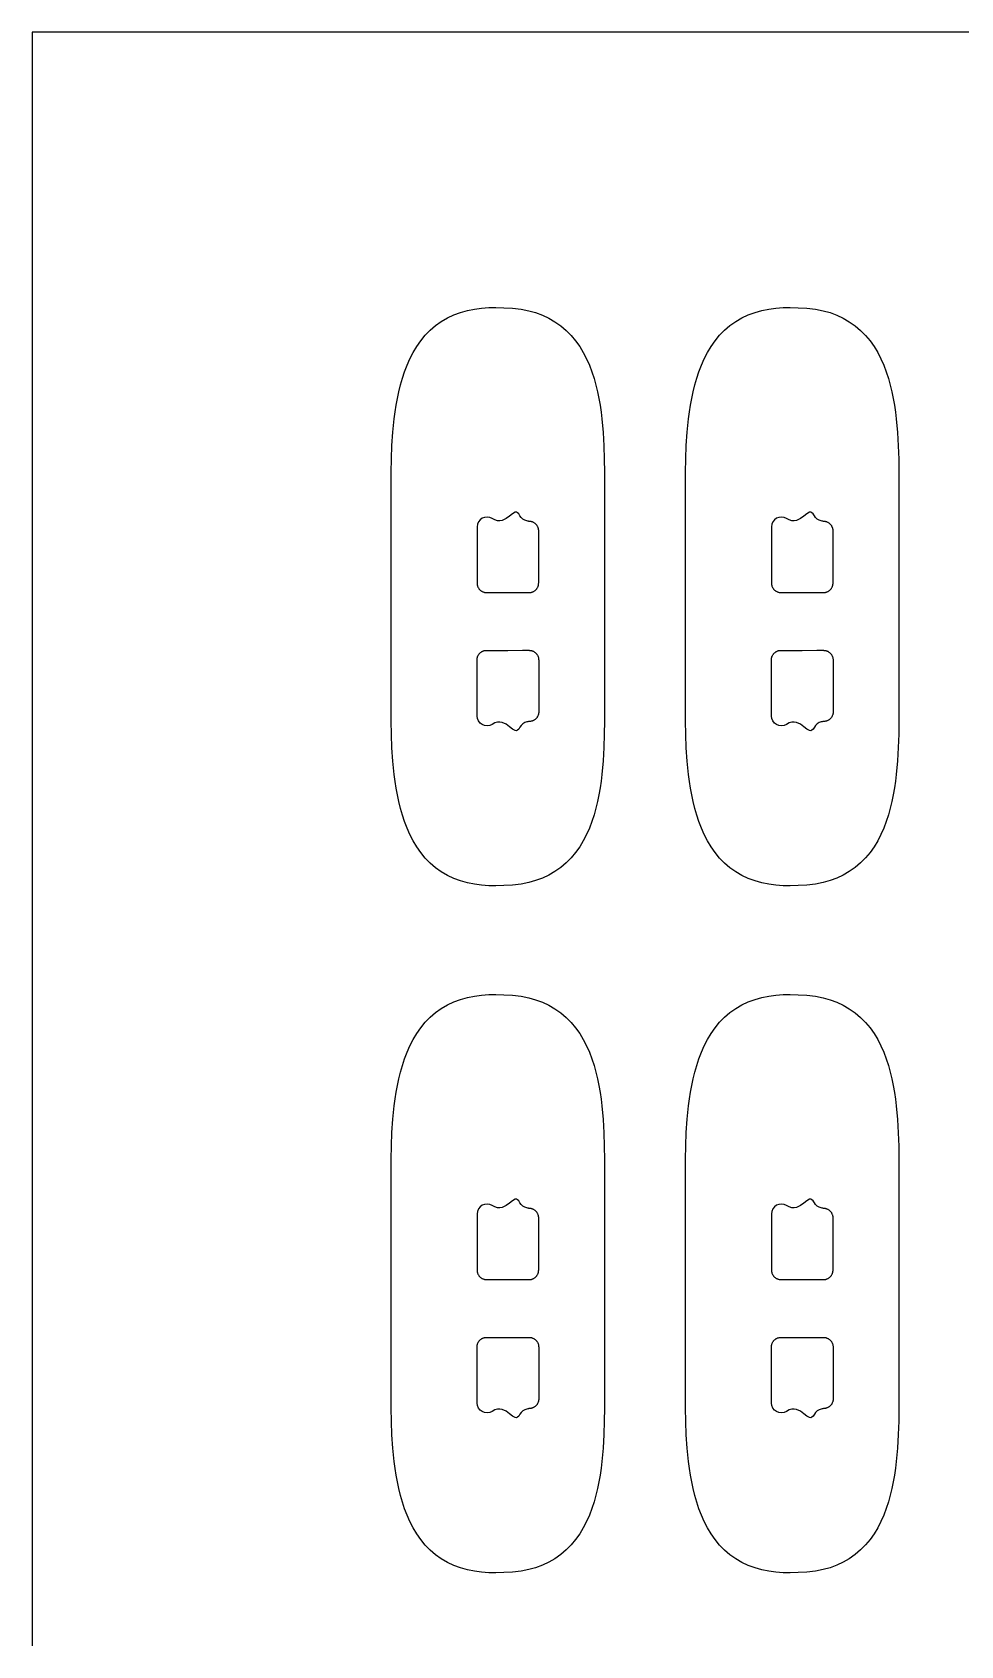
# Model space of a CAD drawing. Header units: millimetres. Extents: x -106 to 105, y 0 to 164.
# Drawn here: x 7.9 to 55.2, y 82.2 to 164.4 of the extents above; entities that cross this region are included whole.
import ezdxf

# ---------------------------------------------------------------- set-up
doc = ezdxf.new("R2010")
doc.units = ezdxf.units.MM
doc.header["$MEASUREMENT"] = 0
for name, color, linetype in [('Product Cutter 1', 2, 'Continuous'), ('Product Cutter 3', 4, 'Continuous'), ('Trim Cutting 1', 3, 'Continuous')]:
    doc.layers.add(name, color=color, linetype=linetype)

msp = doc.modelspace()

# ---------------------------------------------------------------- linework, layer by layer
at = {"layer": 'Product Cutter 1'}
for points in [[(26.223, 137.795), (26.224, 139.845), (26.225, 141.378), (26.226, 141.98), (26.234, 142.653), (26.259, 143.332), (26.305, 144.015), (26.376, 144.702), (26.422, 145.047), (26.477, 145.391), (26.541, 145.736), (26.614, 146.079), (26.699, 146.421), (26.797, 146.761), (26.908, 147.098), (27.035, 147.43), (27.18, 147.757), (27.343, 148.075), (27.526, 148.383), (27.731, 148.677), (27.96, 148.956), (28.211, 149.215), (28.485, 149.451), (28.78, 149.661), (29.093, 149.842), (29.422, 149.995), (29.764, 150.119), (30.115, 150.217), (30.471, 150.288), (30.832, 150.335), (31.196, 150.362), (31.56, 150.369), (31.961, 150.358), (32.404, 150.329), (32.844, 150.278), (33.236, 150.204), (33.586, 150.105), (33.928, 149.98), (34.257, 149.827), (34.57, 149.646), (34.865, 149.437), (35.14, 149.203), (35.394, 148.946), (35.624, 148.67), (35.831, 148.377), (36.016, 148.07), (36.179, 147.752), (36.324, 147.425), (36.45, 147.093), (36.56, 146.756), (36.656, 146.416), (36.738, 146.074), (36.809, 145.73), (36.87, 145.385), (36.92, 145.04), (36.963, 144.695), (37.026, 144.008), (37.066, 143.325), (37.086, 142.646), (37.091, 141.973), (37.091, 141.373), (37.09, 139.844), (37.088, 137.796), (37.087, 135.638), (37.088, 133.479), (37.09, 131.431), (37.091, 129.902), (37.091, 129.302), (37.086, 128.629), (37.066, 127.95), (37.026, 127.267), (36.963, 126.58), (36.92, 126.235), (36.87, 125.89), (36.809, 125.545), (36.738, 125.201), (36.656, 124.859), (36.56, 124.519), (36.45, 124.182), (36.324, 123.85), (36.179, 123.523), (36.016, 123.205), (35.831, 122.898), (35.624, 122.606), (35.394, 122.329), (35.14, 122.072), (34.865, 121.838), (34.57, 121.629), (34.257, 121.448), (33.928, 121.296), (33.586, 121.17), (33.236, 121.071), (32.844, 120.997), (32.404, 120.947), (31.961, 120.917), (31.56, 120.906), (31.196, 120.914), (30.832, 120.94), (30.471, 120.987), (30.115, 121.059), (29.764, 121.156), (29.422, 121.281), (29.093, 121.433), (28.78, 121.615), (28.485, 121.825), (28.211, 122.061), (27.96, 122.319), (27.731, 122.598), (27.526, 122.892), (27.343, 123.2), (27.18, 123.519), (27.035, 123.845), (26.908, 124.177), (26.797, 124.514), (26.699, 124.854), (26.614, 125.196), (26.541, 125.54), (26.477, 125.884), (26.422, 126.228), (26.376, 126.573), (26.305, 127.26), (26.259, 127.943), (26.234, 128.622), (26.226, 129.295), (26.225, 129.898), (26.224, 131.43), (26.223, 133.481), (26.222, 135.638)], [(41.223, 137.795), (41.224, 139.845), (41.225, 141.378), (41.226, 141.98), (41.234, 142.653), (41.259, 143.332), (41.305, 144.015), (41.376, 144.702), (41.422, 145.047), (41.477, 145.391), (41.541, 145.736), (41.614, 146.079), (41.699, 146.421), (41.797, 146.761), (41.908, 147.098), (42.035, 147.43), (42.18, 147.757), (42.343, 148.075), (42.526, 148.383), (42.731, 148.677), (42.96, 148.956), (43.211, 149.215), (43.485, 149.451), (43.78, 149.661), (44.093, 149.842), (44.422, 149.995), (44.764, 150.119), (45.115, 150.217), (45.471, 150.288), (45.832, 150.335), (46.196, 150.362), (46.56, 150.369), (46.961, 150.358), (47.404, 150.329), (47.844, 150.278), (48.236, 150.204), (48.586, 150.105), (48.928, 149.98), (49.257, 149.827), (49.57, 149.646), (49.865, 149.437), (50.14, 149.203), (50.394, 148.946), (50.624, 148.67), (50.831, 148.377), (51.016, 148.07), (51.179, 147.752), (51.324, 147.425), (51.45, 147.093), (51.56, 146.756), (51.656, 146.416), (51.738, 146.074), (51.809, 145.73), (51.87, 145.385), (51.92, 145.04), (51.963, 144.695), (52.026, 144.008), (52.066, 143.325), (52.086, 142.646), (52.091, 141.973), (52.091, 141.373), (52.09, 139.844), (52.088, 137.796), (52.087, 135.638), (52.088, 133.479), (52.09, 131.431), (52.091, 129.902), (52.091, 129.302), (52.086, 128.629), (52.066, 127.95), (52.026, 127.267), (51.963, 126.58), (51.92, 126.235), (51.87, 125.89), (51.809, 125.545), (51.738, 125.201), (51.656, 124.859), (51.56, 124.519), (51.45, 124.182), (51.324, 123.85), (51.179, 123.523), (51.016, 123.205), (50.831, 122.898), (50.624, 122.606), (50.394, 122.329), (50.14, 122.072), (49.865, 121.838), (49.57, 121.629), (49.257, 121.448), (48.928, 121.296), (48.586, 121.17), (48.236, 121.071), (47.844, 120.997), (47.404, 120.947), (46.961, 120.917), (46.56, 120.906), (46.196, 120.914), (45.832, 120.94), (45.471, 120.987), (45.115, 121.059), (44.764, 121.156), (44.422, 121.281), (44.093, 121.433), (43.78, 121.615), (43.485, 121.825), (43.211, 122.061), (42.96, 122.319), (42.731, 122.598), (42.526, 122.892), (42.343, 123.2), (42.18, 123.519), (42.035, 123.845), (41.908, 124.177), (41.797, 124.514), (41.699, 124.854), (41.614, 125.196), (41.541, 125.54), (41.477, 125.884), (41.422, 126.228), (41.376, 126.573), (41.305, 127.26), (41.259, 127.943), (41.234, 128.622), (41.226, 129.295), (41.225, 129.898), (41.224, 131.43), (41.223, 133.481), (41.222, 135.638)], [(26.223, 102.795), (26.224, 104.845), (26.225, 106.378), (26.226, 106.98), (26.234, 107.653), (26.259, 108.332), (26.305, 109.015), (26.376, 109.702), (26.422, 110.047), (26.477, 110.391), (26.541, 110.736), (26.614, 111.079), (26.699, 111.421), (26.797, 111.761), (26.908, 112.098), (27.035, 112.43), (27.18, 112.757), (27.343, 113.075), (27.526, 113.383), (27.731, 113.677), (27.96, 113.956), (28.211, 114.215), (28.485, 114.451), (28.78, 114.661), (29.093, 114.842), (29.422, 114.995), (29.764, 115.119), (30.115, 115.217), (30.471, 115.288), (30.832, 115.335), (31.196, 115.362), (31.56, 115.369), (31.961, 115.358), (32.404, 115.329), (32.844, 115.278), (33.236, 115.204), (33.586, 115.105), (33.928, 114.98), (34.257, 114.827), (34.57, 114.646), (34.865, 114.437), (35.14, 114.203), (35.394, 113.946), (35.624, 113.67), (35.831, 113.377), (36.016, 113.07), (36.179, 112.752), (36.324, 112.425), (36.45, 112.093), (36.56, 111.756), (36.656, 111.416), (36.738, 111.074), (36.809, 110.73), (36.87, 110.385), (36.92, 110.04), (36.963, 109.695), (37.026, 109.008), (37.066, 108.325), (37.086, 107.646), (37.091, 106.973), (37.091, 106.373), (37.09, 104.844), (37.088, 102.796), (37.087, 100.638), (37.088, 98.479), (37.09, 96.431), (37.091, 94.902), (37.091, 94.302), (37.086, 93.629), (37.066, 92.95), (37.026, 92.267), (36.963, 91.58), (36.92, 91.235), (36.87, 90.89), (36.809, 90.545), (36.738, 90.201), (36.656, 89.859), (36.56, 89.519), (36.45, 89.182), (36.324, 88.85), (36.179, 88.523), (36.016, 88.205), (35.831, 87.898), (35.624, 87.606), (35.394, 87.329), (35.14, 87.072), (34.865, 86.838), (34.57, 86.629), (34.257, 86.448), (33.928, 86.296), (33.586, 86.17), (33.236, 86.071), (32.844, 85.997), (32.404, 85.947), (31.961, 85.917), (31.56, 85.906), (31.196, 85.914), (30.832, 85.94), (30.471, 85.987), (30.115, 86.059), (29.764, 86.156), (29.422, 86.281), (29.093, 86.433), (28.78, 86.615), (28.485, 86.825), (28.211, 87.061), (27.96, 87.319), (27.731, 87.598), (27.526, 87.892), (27.343, 88.2), (27.18, 88.519), (27.035, 88.845), (26.908, 89.177), (26.797, 89.514), (26.699, 89.854), (26.614, 90.196), (26.541, 90.54), (26.477, 90.884), (26.422, 91.228), (26.376, 91.573), (26.305, 92.26), (26.259, 92.943), (26.234, 93.622), (26.226, 94.295), (26.225, 94.898), (26.224, 96.43), (26.223, 98.481), (26.222, 100.638)], [(41.223, 102.795), (41.224, 104.845), (41.225, 106.378), (41.226, 106.98), (41.234, 107.653), (41.259, 108.332), (41.305, 109.015), (41.376, 109.702), (41.422, 110.047), (41.477, 110.391), (41.541, 110.736), (41.614, 111.079), (41.699, 111.421), (41.797, 111.761), (41.908, 112.098), (42.035, 112.43), (42.18, 112.757), (42.343, 113.075), (42.526, 113.383), (42.731, 113.677), (42.96, 113.956), (43.211, 114.215), (43.485, 114.451), (43.78, 114.661), (44.093, 114.842), (44.422, 114.995), (44.764, 115.119), (45.115, 115.217), (45.471, 115.288), (45.832, 115.335), (46.196, 115.362), (46.56, 115.369), (46.961, 115.358), (47.404, 115.329), (47.844, 115.278), (48.236, 115.204), (48.586, 115.105), (48.928, 114.98), (49.257, 114.827), (49.57, 114.646), (49.865, 114.437), (50.14, 114.203), (50.394, 113.946), (50.624, 113.67), (50.831, 113.377), (51.016, 113.07), (51.179, 112.752), (51.324, 112.425), (51.45, 112.093), (51.56, 111.756), (51.656, 111.416), (51.738, 111.074), (51.809, 110.73), (51.87, 110.385), (51.92, 110.04), (51.963, 109.695), (52.026, 109.008), (52.066, 108.325), (52.086, 107.646), (52.091, 106.973), (52.091, 106.373), (52.09, 104.844), (52.088, 102.796), (52.087, 100.638), (52.088, 98.479), (52.09, 96.431), (52.091, 94.902), (52.091, 94.302), (52.086, 93.629), (52.066, 92.95), (52.026, 92.267), (51.963, 91.58), (51.92, 91.235), (51.87, 90.89), (51.809, 90.545), (51.738, 90.201), (51.656, 89.859), (51.56, 89.519), (51.45, 89.182), (51.324, 88.85), (51.179, 88.523), (51.016, 88.205), (50.831, 87.898), (50.624, 87.606), (50.394, 87.329), (50.14, 87.072), (49.865, 86.838), (49.57, 86.629), (49.257, 86.448), (48.928, 86.296), (48.586, 86.17), (48.236, 86.071), (47.844, 85.997), (47.404, 85.947), (46.961, 85.917), (46.56, 85.906), (46.196, 85.914), (45.832, 85.94), (45.471, 85.987), (45.115, 86.059), (44.764, 86.156), (44.422, 86.281), (44.093, 86.433), (43.78, 86.615), (43.485, 86.825), (43.211, 87.061), (42.96, 87.319), (42.731, 87.598), (42.526, 87.892), (42.343, 88.2), (42.18, 88.519), (42.035, 88.845), (41.908, 89.177), (41.797, 89.514), (41.699, 89.854), (41.614, 90.196), (41.541, 90.54), (41.477, 90.884), (41.422, 91.228), (41.376, 91.573), (41.305, 92.26), (41.259, 92.943), (41.234, 93.622), (41.226, 94.295), (41.225, 94.898), (41.224, 96.43), (41.223, 98.481), (41.222, 100.638)]]:
    msp.add_lwpolyline(points, close=True, dxfattribs=at)
at = {"layer": 'Product Cutter 3'}
for points in [[(30.6, 136.321), (30.601, 136.307), (30.602, 136.293), (30.603, 136.278), (30.605, 136.264), (30.607, 136.25), (30.61, 136.236), (30.613, 136.222), (30.616, 136.208), (30.62, 136.195), (30.624, 136.181), (30.629, 136.168), (30.638, 136.145), (30.648, 136.123), (30.659, 136.102), (30.671, 136.081), (30.684, 136.061), (30.698, 136.042), (30.713, 136.023), (30.729, 136.005), (30.747, 135.987), (30.765, 135.969), (30.785, 135.953), (30.805, 135.937), (30.826, 135.923), (30.848, 135.91), (30.87, 135.898), (30.893, 135.888), (30.916, 135.878), (30.94, 135.87), (30.964, 135.863), (30.988, 135.857), (31.012, 135.854), (31.037, 135.851), (31.062, 135.849), (31.087, 135.847), (31.425, 135.847), (32.17, 135.846), (32.915, 135.846), (33.253, 135.846), (33.27, 135.847), (33.286, 135.848), (33.303, 135.849), (33.319, 135.851), (33.336, 135.853), (33.352, 135.856), (33.368, 135.859), (33.384, 135.864), (33.399, 135.868), (33.415, 135.873), (33.431, 135.879), (33.446, 135.886), (33.469, 135.896), (33.491, 135.908), (33.513, 135.921), (33.534, 135.935), (33.554, 135.95), (33.573, 135.966), (33.592, 135.983), (33.61, 136.001), (33.626, 136.019), (33.641, 136.038), (33.655, 136.057), (33.668, 136.077), (33.68, 136.098), (33.691, 136.119), (33.701, 136.141), (33.711, 136.163), (33.718, 136.184), (33.724, 136.205), (33.729, 136.226), (33.734, 136.247), (33.737, 136.268), (33.739, 136.29), (33.74, 136.312), (33.741, 136.334), (33.741, 136.748), (33.742, 137.659), (33.743, 138.57), (33.743, 138.984), (33.742, 138.999), (33.742, 139.013), (33.741, 139.028), (33.739, 139.042), (33.738, 139.057), (33.735, 139.071), (33.733, 139.085), (33.729, 139.099), (33.726, 139.113), (33.722, 139.127), (33.717, 139.141), (33.712, 139.154), (33.703, 139.177), (33.693, 139.198), (33.682, 139.22), (33.67, 139.241), (33.657, 139.26), (33.643, 139.28), (33.628, 139.298), (33.612, 139.316), (33.594, 139.335), (33.576, 139.352), (33.556, 139.368), (33.536, 139.383), (33.515, 139.397), (33.493, 139.41), (33.471, 139.422), (33.448, 139.432), (33.425, 139.442), (33.402, 139.45), (33.378, 139.457), (33.354, 139.462), (33.33, 139.466), (33.305, 139.469), (33.281, 139.47), (33.256, 139.472), (33.246, 139.474), (33.22, 139.479), (33.182, 139.487), (33.135, 139.496), (33.029, 139.53), (32.93, 139.588), (32.848, 139.668), (32.787, 139.761), (32.726, 139.858), (32.666, 139.916), (32.605, 139.941), (32.542, 139.936), (32.407, 139.864), (32.256, 139.742), (32.082, 139.613), (31.879, 139.521), (31.765, 139.502), (31.642, 139.508), (31.508, 139.545), (31.363, 139.618), (31.245, 139.672), (31.112, 139.693), (30.978, 139.678), (30.857, 139.63), (30.753, 139.552), (30.67, 139.446), (30.618, 139.322), (30.601, 139.193), (30.6, 138.235), (30.6, 137.309), (30.6, 136.612), (30.6, 136.336)], [(45.6, 136.321), (45.601, 136.307), (45.602, 136.293), (45.603, 136.278), (45.605, 136.264), (45.607, 136.25), (45.61, 136.236), (45.613, 136.222), (45.616, 136.208), (45.62, 136.195), (45.624, 136.181), (45.629, 136.168), (45.638, 136.145), (45.648, 136.123), (45.659, 136.102), (45.671, 136.081), (45.684, 136.061), (45.698, 136.042), (45.713, 136.023), (45.729, 136.005), (45.747, 135.987), (45.765, 135.969), (45.785, 135.953), (45.805, 135.937), (45.826, 135.923), (45.848, 135.91), (45.87, 135.898), (45.893, 135.888), (45.916, 135.878), (45.94, 135.87), (45.964, 135.863), (45.988, 135.857), (46.012, 135.854), (46.037, 135.851), (46.062, 135.849), (46.087, 135.847), (46.425, 135.847), (47.17, 135.846), (47.915, 135.846), (48.253, 135.846), (48.27, 135.847), (48.286, 135.848), (48.303, 135.849), (48.319, 135.851), (48.336, 135.853), (48.352, 135.856), (48.368, 135.859), (48.384, 135.864), (48.399, 135.868), (48.415, 135.873), (48.431, 135.879), (48.446, 135.886), (48.469, 135.896), (48.491, 135.908), (48.513, 135.921), (48.534, 135.935), (48.554, 135.95), (48.573, 135.966), (48.592, 135.983), (48.61, 136.001), (48.626, 136.019), (48.641, 136.038), (48.655, 136.057), (48.668, 136.077), (48.68, 136.098), (48.691, 136.119), (48.701, 136.141), (48.711, 136.163), (48.718, 136.184), (48.724, 136.205), (48.729, 136.226), (48.734, 136.247), (48.737, 136.268), (48.739, 136.29), (48.74, 136.312), (48.741, 136.334), (48.741, 136.748), (48.742, 137.659), (48.743, 138.57), (48.743, 138.984), (48.742, 138.999), (48.742, 139.013), (48.741, 139.028), (48.739, 139.042), (48.738, 139.057), (48.735, 139.071), (48.733, 139.085), (48.729, 139.099), (48.726, 139.113), (48.722, 139.127), (48.717, 139.141), (48.712, 139.154), (48.703, 139.177), (48.693, 139.198), (48.682, 139.22), (48.67, 139.241), (48.657, 139.26), (48.643, 139.28), (48.628, 139.298), (48.612, 139.316), (48.594, 139.335), (48.576, 139.352), (48.556, 139.368), (48.536, 139.383), (48.515, 139.397), (48.493, 139.41), (48.471, 139.422), (48.448, 139.432), (48.425, 139.442), (48.402, 139.45), (48.378, 139.457), (48.354, 139.462), (48.33, 139.466), (48.305, 139.469), (48.281, 139.47), (48.256, 139.472), (48.246, 139.474), (48.22, 139.479), (48.182, 139.487), (48.135, 139.496), (48.029, 139.53), (47.93, 139.588), (47.848, 139.668), (47.787, 139.761), (47.726, 139.858), (47.666, 139.916), (47.605, 139.941), (47.542, 139.936), (47.407, 139.864), (47.256, 139.742), (47.082, 139.613), (46.879, 139.521), (46.765, 139.502), (46.642, 139.508), (46.508, 139.545), (46.363, 139.618), (46.245, 139.672), (46.112, 139.693), (45.978, 139.678), (45.857, 139.63), (45.753, 139.552), (45.67, 139.446), (45.618, 139.322), (45.601, 139.193), (45.6, 138.235), (45.6, 137.309), (45.6, 136.612), (45.6, 136.336)], [(30.6, 132.429), (30.601, 132.443), (30.602, 132.457), (30.603, 132.471), (30.605, 132.486), (30.607, 132.5), (30.61, 132.514), (30.613, 132.528), (30.616, 132.541), (30.62, 132.555), (30.624, 132.569), (30.629, 132.582), (30.638, 132.604), (30.648, 132.626), (30.659, 132.648), (30.671, 132.668), (30.684, 132.689), (30.698, 132.708), (30.713, 132.727), (30.729, 132.745), (30.747, 132.763), (30.765, 132.78), (30.785, 132.797), (30.805, 132.812), (30.826, 132.826), (30.848, 132.839), (30.87, 132.851), (30.893, 132.862), (30.916, 132.872), (30.94, 132.88), (30.964, 132.887), (30.988, 132.892), (31.012, 132.896), (31.037, 132.899), (31.062, 132.901), (31.087, 132.903), (31.425, 132.903), (32.17, 132.903), (32.915, 132.904), (33.253, 132.904), (33.27, 132.903), (33.286, 132.902), (33.303, 132.901), (33.319, 132.899), (33.336, 132.897), (33.352, 132.894), (33.368, 132.89), (33.384, 132.886), (33.399, 132.882), (33.415, 132.876), (33.431, 132.87), (33.446, 132.864), (33.469, 132.854), (33.491, 132.842), (33.513, 132.829), (33.534, 132.815), (33.554, 132.8), (33.573, 132.784), (33.592, 132.767), (33.61, 132.749), (33.626, 132.731), (33.641, 132.712), (33.655, 132.693), (33.668, 132.672), (33.68, 132.652), (33.691, 132.631), (33.701, 132.609), (33.711, 132.586), (33.718, 132.566), (33.724, 132.545), (33.729, 132.524), (33.734, 132.503), (33.737, 132.482), (33.739, 132.46), (33.74, 132.438), (33.741, 132.416), (33.741, 132.002), (33.742, 131.091), (33.743, 130.18), (33.743, 129.766), (33.742, 129.751), (33.742, 129.737), (33.741, 129.722), (33.739, 129.708), (33.738, 129.693), (33.735, 129.679), (33.733, 129.665), (33.729, 129.65), (33.726, 129.637), (33.722, 129.623), (33.717, 129.609), (33.712, 129.595), (33.703, 129.573), (33.693, 129.552), (33.682, 129.53), (33.67, 129.509), (33.657, 129.489), (33.643, 129.47), (33.628, 129.451), (33.612, 129.433), (33.594, 129.415), (33.576, 129.398), (33.556, 129.382), (33.536, 129.367), (33.515, 129.353), (33.493, 129.34), (33.471, 129.328), (33.448, 129.318), (33.425, 129.308), (33.402, 129.3), (33.378, 129.293), (33.354, 129.287), (33.33, 129.284), (33.305, 129.281), (33.281, 129.279), (33.256, 129.278), (33.246, 129.276), (33.22, 129.271), (33.182, 129.263), (33.135, 129.254), (33.029, 129.22), (32.93, 129.161), (32.848, 129.082), (32.787, 128.989), (32.726, 128.892), (32.666, 128.833), (32.605, 128.809), (32.542, 128.813), (32.407, 128.886), (32.256, 129.008), (32.082, 129.137), (31.879, 129.229), (31.765, 129.248), (31.642, 129.242), (31.508, 129.205), (31.363, 129.131), (31.245, 129.078), (31.112, 129.057), (30.978, 129.072), (30.857, 129.12), (30.753, 129.198), (30.67, 129.304), (30.618, 129.428), (30.601, 129.557), (30.6, 130.515), (30.6, 131.44), (30.6, 132.138), (30.6, 132.414)], [(45.6, 132.429), (45.601, 132.443), (45.602, 132.457), (45.603, 132.471), (45.605, 132.486), (45.607, 132.5), (45.61, 132.514), (45.613, 132.528), (45.616, 132.541), (45.62, 132.555), (45.624, 132.569), (45.629, 132.582), (45.638, 132.604), (45.648, 132.626), (45.659, 132.648), (45.671, 132.668), (45.684, 132.689), (45.698, 132.708), (45.713, 132.727), (45.729, 132.745), (45.747, 132.763), (45.765, 132.78), (45.785, 132.797), (45.805, 132.812), (45.826, 132.826), (45.848, 132.839), (45.87, 132.851), (45.893, 132.862), (45.916, 132.872), (45.94, 132.88), (45.964, 132.887), (45.988, 132.892), (46.012, 132.896), (46.037, 132.899), (46.062, 132.901), (46.087, 132.903), (46.425, 132.903), (47.17, 132.903), (47.915, 132.904), (48.253, 132.904), (48.27, 132.903), (48.286, 132.902), (48.303, 132.901), (48.319, 132.899), (48.336, 132.897), (48.352, 132.894), (48.368, 132.89), (48.384, 132.886), (48.399, 132.882), (48.415, 132.876), (48.431, 132.87), (48.446, 132.864), (48.469, 132.854), (48.491, 132.842), (48.513, 132.829), (48.534, 132.815), (48.554, 132.8), (48.573, 132.784), (48.592, 132.767), (48.61, 132.749), (48.626, 132.731), (48.641, 132.712), (48.655, 132.693), (48.668, 132.672), (48.68, 132.652), (48.691, 132.631), (48.701, 132.609), (48.711, 132.586), (48.718, 132.566), (48.724, 132.545), (48.729, 132.524), (48.734, 132.503), (48.737, 132.482), (48.739, 132.46), (48.74, 132.438), (48.741, 132.416), (48.741, 132.002), (48.742, 131.091), (48.743, 130.18), (48.743, 129.766), (48.742, 129.751), (48.742, 129.737), (48.741, 129.722), (48.739, 129.708), (48.738, 129.693), (48.735, 129.679), (48.733, 129.665), (48.729, 129.65), (48.726, 129.637), (48.722, 129.623), (48.717, 129.609), (48.712, 129.595), (48.703, 129.573), (48.693, 129.552), (48.682, 129.53), (48.67, 129.509), (48.657, 129.489), (48.643, 129.47), (48.628, 129.451), (48.612, 129.433), (48.594, 129.415), (48.576, 129.398), (48.556, 129.382), (48.536, 129.367), (48.515, 129.353), (48.493, 129.34), (48.471, 129.328), (48.448, 129.318), (48.425, 129.308), (48.402, 129.3), (48.378, 129.293), (48.354, 129.287), (48.33, 129.284), (48.305, 129.281), (48.281, 129.279), (48.256, 129.278), (48.246, 129.276), (48.22, 129.271), (48.182, 129.263), (48.135, 129.254), (48.029, 129.22), (47.93, 129.161), (47.848, 129.082), (47.787, 128.989), (47.726, 128.892), (47.666, 128.833), (47.605, 128.809), (47.542, 128.813), (47.407, 128.886), (47.256, 129.008), (47.082, 129.137), (46.879, 129.229), (46.765, 129.248), (46.642, 129.242), (46.508, 129.205), (46.363, 129.131), (46.245, 129.078), (46.112, 129.057), (45.978, 129.072), (45.857, 129.12), (45.753, 129.198), (45.67, 129.304), (45.618, 129.428), (45.601, 129.557), (45.6, 130.515), (45.6, 131.44), (45.6, 132.138), (45.6, 132.414)], [(30.6, 101.321), (30.601, 101.307), (30.602, 101.293), (30.603, 101.278), (30.605, 101.264), (30.607, 101.25), (30.61, 101.236), (30.613, 101.222), (30.616, 101.208), (30.62, 101.195), (30.624, 101.181), (30.629, 101.168), (30.638, 101.145), (30.648, 101.123), (30.659, 101.102), (30.671, 101.081), (30.684, 101.061), (30.698, 101.042), (30.713, 101.023), (30.729, 101.005), (30.747, 100.987), (30.765, 100.969), (30.785, 100.953), (30.805, 100.937), (30.826, 100.923), (30.848, 100.91), (30.87, 100.898), (30.893, 100.888), (30.916, 100.878), (30.94, 100.87), (30.964, 100.863), (30.988, 100.857), (31.012, 100.854), (31.037, 100.851), (31.062, 100.849), (31.087, 100.847), (31.425, 100.847), (32.17, 100.846), (32.915, 100.846), (33.253, 100.846), (33.27, 100.847), (33.286, 100.848), (33.303, 100.849), (33.319, 100.851), (33.336, 100.853), (33.352, 100.856), (33.368, 100.859), (33.384, 100.864), (33.399, 100.868), (33.415, 100.873), (33.431, 100.879), (33.446, 100.886), (33.469, 100.896), (33.491, 100.908), (33.513, 100.921), (33.534, 100.935), (33.554, 100.95), (33.573, 100.966), (33.592, 100.983), (33.61, 101.001), (33.626, 101.019), (33.641, 101.038), (33.655, 101.057), (33.668, 101.077), (33.68, 101.098), (33.691, 101.119), (33.701, 101.141), (33.711, 101.163), (33.718, 101.184), (33.724, 101.205), (33.729, 101.226), (33.734, 101.247), (33.737, 101.268), (33.739, 101.29), (33.74, 101.312), (33.741, 101.334), (33.741, 101.748), (33.742, 102.659), (33.743, 103.57), (33.743, 103.984), (33.742, 103.999), (33.742, 104.013), (33.741, 104.028), (33.739, 104.042), (33.738, 104.057), (33.735, 104.071), (33.733, 104.085), (33.729, 104.099), (33.726, 104.113), (33.722, 104.127), (33.717, 104.141), (33.712, 104.154), (33.703, 104.177), (33.693, 104.198), (33.682, 104.22), (33.67, 104.241), (33.657, 104.26), (33.643, 104.28), (33.628, 104.298), (33.612, 104.316), (33.594, 104.335), (33.576, 104.352), (33.556, 104.368), (33.536, 104.383), (33.515, 104.397), (33.493, 104.41), (33.471, 104.422), (33.448, 104.432), (33.425, 104.442), (33.402, 104.45), (33.378, 104.457), (33.354, 104.462), (33.33, 104.466), (33.305, 104.469), (33.281, 104.47), (33.256, 104.472), (33.246, 104.474), (33.22, 104.479), (33.182, 104.487), (33.135, 104.496), (33.029, 104.53), (32.93, 104.588), (32.848, 104.668), (32.787, 104.761), (32.726, 104.858), (32.666, 104.916), (32.605, 104.941), (32.542, 104.936), (32.407, 104.864), (32.256, 104.742), (32.082, 104.613), (31.879, 104.521), (31.765, 104.502), (31.642, 104.508), (31.508, 104.545), (31.363, 104.618), (31.245, 104.672), (31.112, 104.693), (30.978, 104.678), (30.857, 104.63), (30.753, 104.552), (30.67, 104.446), (30.618, 104.322), (30.601, 104.193), (30.6, 103.235), (30.6, 102.309), (30.6, 101.612), (30.6, 101.336)], [(45.6, 101.321), (45.601, 101.307), (45.602, 101.293), (45.603, 101.278), (45.605, 101.264), (45.607, 101.25), (45.61, 101.236), (45.613, 101.222), (45.616, 101.208), (45.62, 101.195), (45.624, 101.181), (45.629, 101.168), (45.638, 101.145), (45.648, 101.123), (45.659, 101.102), (45.671, 101.081), (45.684, 101.061), (45.698, 101.042), (45.713, 101.023), (45.729, 101.005), (45.747, 100.987), (45.765, 100.969), (45.785, 100.953), (45.805, 100.937), (45.826, 100.923), (45.848, 100.91), (45.87, 100.898), (45.893, 100.888), (45.916, 100.878), (45.94, 100.87), (45.964, 100.863), (45.988, 100.857), (46.012, 100.854), (46.037, 100.851), (46.062, 100.849), (46.087, 100.847), (46.425, 100.847), (47.17, 100.846), (47.915, 100.846), (48.253, 100.846), (48.27, 100.847), (48.286, 100.848), (48.303, 100.849), (48.319, 100.851), (48.336, 100.853), (48.352, 100.856), (48.368, 100.859), (48.384, 100.864), (48.399, 100.868), (48.415, 100.873), (48.431, 100.879), (48.446, 100.886), (48.469, 100.896), (48.491, 100.908), (48.513, 100.921), (48.534, 100.935), (48.554, 100.95), (48.573, 100.966), (48.592, 100.983), (48.61, 101.001), (48.626, 101.019), (48.641, 101.038), (48.655, 101.057), (48.668, 101.077), (48.68, 101.098), (48.691, 101.119), (48.701, 101.141), (48.711, 101.163), (48.718, 101.184), (48.724, 101.205), (48.729, 101.226), (48.734, 101.247), (48.737, 101.268), (48.739, 101.29), (48.74, 101.312), (48.741, 101.334), (48.741, 101.748), (48.742, 102.659), (48.743, 103.57), (48.743, 103.984), (48.742, 103.999), (48.742, 104.013), (48.741, 104.028), (48.739, 104.042), (48.738, 104.057), (48.735, 104.071), (48.733, 104.085), (48.729, 104.099), (48.726, 104.113), (48.722, 104.127), (48.717, 104.141), (48.712, 104.154), (48.703, 104.177), (48.693, 104.198), (48.682, 104.22), (48.67, 104.241), (48.657, 104.26), (48.643, 104.28), (48.628, 104.298), (48.612, 104.316), (48.594, 104.335), (48.576, 104.352), (48.556, 104.368), (48.536, 104.383), (48.515, 104.397), (48.493, 104.41), (48.471, 104.422), (48.448, 104.432), (48.425, 104.442), (48.402, 104.45), (48.378, 104.457), (48.354, 104.462), (48.33, 104.466), (48.305, 104.469), (48.281, 104.47), (48.256, 104.472), (48.246, 104.474), (48.22, 104.479), (48.182, 104.487), (48.135, 104.496), (48.029, 104.53), (47.93, 104.588), (47.848, 104.668), (47.787, 104.761), (47.726, 104.858), (47.666, 104.916), (47.605, 104.941), (47.542, 104.936), (47.407, 104.864), (47.256, 104.742), (47.082, 104.613), (46.879, 104.521), (46.765, 104.502), (46.642, 104.508), (46.508, 104.545), (46.363, 104.618), (46.245, 104.672), (46.112, 104.693), (45.978, 104.678), (45.857, 104.63), (45.753, 104.552), (45.67, 104.446), (45.618, 104.322), (45.601, 104.193), (45.6, 103.235), (45.6, 102.309), (45.6, 101.612), (45.6, 101.336)], [(30.6, 97.429), (30.601, 97.443), (30.602, 97.457), (30.603, 97.471), (30.605, 97.486), (30.607, 97.5), (30.61, 97.514), (30.613, 97.528), (30.616, 97.541), (30.62, 97.555), (30.624, 97.569), (30.629, 97.582), (30.638, 97.604), (30.648, 97.626), (30.659, 97.648), (30.671, 97.668), (30.684, 97.689), (30.698, 97.708), (30.713, 97.727), (30.729, 97.745), (30.747, 97.763), (30.765, 97.78), (30.785, 97.797), (30.805, 97.812), (30.826, 97.826), (30.848, 97.839), (30.87, 97.851), (30.893, 97.862), (30.916, 97.872), (30.94, 97.88), (30.964, 97.887), (30.988, 97.892), (31.012, 97.896), (31.037, 97.899), (31.062, 97.901), (31.087, 97.903), (31.425, 97.903), (32.17, 97.903), (32.915, 97.904), (33.253, 97.904), (33.27, 97.903), (33.286, 97.902), (33.303, 97.901), (33.319, 97.899), (33.336, 97.897), (33.352, 97.894), (33.368, 97.89), (33.384, 97.886), (33.399, 97.882), (33.415, 97.876), (33.431, 97.87), (33.446, 97.864), (33.469, 97.854), (33.491, 97.842), (33.513, 97.829), (33.534, 97.815), (33.554, 97.8), (33.573, 97.784), (33.592, 97.767), (33.61, 97.749), (33.626, 97.731), (33.641, 97.712), (33.655, 97.693), (33.668, 97.672), (33.68, 97.652), (33.691, 97.631), (33.701, 97.609), (33.711, 97.586), (33.718, 97.566), (33.724, 97.545), (33.729, 97.524), (33.734, 97.503), (33.737, 97.482), (33.739, 97.46), (33.74, 97.438), (33.741, 97.416), (33.741, 97.002), (33.742, 96.091), (33.743, 95.18), (33.743, 94.766), (33.742, 94.751), (33.742, 94.737), (33.741, 94.722), (33.739, 94.708), (33.738, 94.693), (33.735, 94.679), (33.733, 94.665), (33.729, 94.65), (33.726, 94.637), (33.722, 94.623), (33.717, 94.609), (33.712, 94.595), (33.703, 94.573), (33.693, 94.552), (33.682, 94.53), (33.67, 94.509), (33.657, 94.489), (33.643, 94.47), (33.628, 94.451), (33.612, 94.433), (33.594, 94.415), (33.576, 94.398), (33.556, 94.382), (33.536, 94.367), (33.515, 94.353), (33.493, 94.34), (33.471, 94.328), (33.448, 94.318), (33.425, 94.308), (33.402, 94.3), (33.378, 94.293), (33.354, 94.287), (33.33, 94.284), (33.305, 94.281), (33.281, 94.279), (33.256, 94.278), (33.246, 94.276), (33.22, 94.271), (33.182, 94.263), (33.135, 94.254), (33.029, 94.22), (32.93, 94.161), (32.848, 94.082), (32.787, 93.989), (32.726, 93.892), (32.666, 93.833), (32.605, 93.809), (32.542, 93.813), (32.407, 93.886), (32.256, 94.008), (32.082, 94.137), (31.879, 94.229), (31.765, 94.248), (31.642, 94.242), (31.508, 94.205), (31.363, 94.131), (31.245, 94.078), (31.112, 94.057), (30.978, 94.072), (30.857, 94.12), (30.753, 94.198), (30.67, 94.304), (30.618, 94.428), (30.601, 94.557), (30.6, 95.515), (30.6, 96.44), (30.6, 97.138), (30.6, 97.414)], [(45.6, 97.429), (45.601, 97.443), (45.602, 97.457), (45.603, 97.471), (45.605, 97.486), (45.607, 97.5), (45.61, 97.514), (45.613, 97.528), (45.616, 97.541), (45.62, 97.555), (45.624, 97.569), (45.629, 97.582), (45.638, 97.604), (45.648, 97.626), (45.659, 97.648), (45.671, 97.668), (45.684, 97.689), (45.698, 97.708), (45.713, 97.727), (45.729, 97.745), (45.747, 97.763), (45.765, 97.78), (45.785, 97.797), (45.805, 97.812), (45.826, 97.826), (45.848, 97.839), (45.87, 97.851), (45.893, 97.862), (45.916, 97.872), (45.94, 97.88), (45.964, 97.887), (45.988, 97.892), (46.012, 97.896), (46.037, 97.899), (46.062, 97.901), (46.087, 97.903), (46.425, 97.903), (47.17, 97.903), (47.915, 97.904), (48.253, 97.904), (48.27, 97.903), (48.286, 97.902), (48.303, 97.901), (48.319, 97.899), (48.336, 97.897), (48.352, 97.894), (48.368, 97.89), (48.384, 97.886), (48.399, 97.882), (48.415, 97.876), (48.431, 97.87), (48.446, 97.864), (48.469, 97.854), (48.491, 97.842), (48.513, 97.829), (48.534, 97.815), (48.554, 97.8), (48.573, 97.784), (48.592, 97.767), (48.61, 97.749), (48.626, 97.731), (48.641, 97.712), (48.655, 97.693), (48.668, 97.672), (48.68, 97.652), (48.691, 97.631), (48.701, 97.609), (48.711, 97.586), (48.718, 97.566), (48.724, 97.545), (48.729, 97.524), (48.734, 97.503), (48.737, 97.482), (48.739, 97.46), (48.74, 97.438), (48.741, 97.416), (48.741, 97.002), (48.742, 96.091), (48.743, 95.18), (48.743, 94.766), (48.742, 94.751), (48.742, 94.737), (48.741, 94.722), (48.739, 94.708), (48.738, 94.693), (48.735, 94.679), (48.733, 94.665), (48.729, 94.65), (48.726, 94.637), (48.722, 94.623), (48.717, 94.609), (48.712, 94.595), (48.703, 94.573), (48.693, 94.552), (48.682, 94.53), (48.67, 94.509), (48.657, 94.489), (48.643, 94.47), (48.628, 94.451), (48.612, 94.433), (48.594, 94.415), (48.576, 94.398), (48.556, 94.382), (48.536, 94.367), (48.515, 94.353), (48.493, 94.34), (48.471, 94.328), (48.448, 94.318), (48.425, 94.308), (48.402, 94.3), (48.378, 94.293), (48.354, 94.287), (48.33, 94.284), (48.305, 94.281), (48.281, 94.279), (48.256, 94.278), (48.246, 94.276), (48.22, 94.271), (48.182, 94.263), (48.135, 94.254), (48.029, 94.22), (47.93, 94.161), (47.848, 94.082), (47.787, 93.989), (47.726, 93.892), (47.666, 93.833), (47.605, 93.809), (47.542, 93.813), (47.407, 93.886), (47.256, 94.008), (47.082, 94.137), (46.879, 94.229), (46.765, 94.248), (46.642, 94.242), (46.508, 94.205), (46.363, 94.131), (46.245, 94.078), (46.112, 94.057), (45.978, 94.072), (45.857, 94.12), (45.753, 94.198), (45.67, 94.304), (45.618, 94.428), (45.601, 94.557), (45.6, 95.515), (45.6, 96.44), (45.6, 97.138), (45.6, 97.414)]]:
    msp.add_lwpolyline(points, close=True, dxfattribs=at)
at = {"layer": 'Trim Cutting 1'}
msp.add_lwpolyline([(75.924, 164.389), (53.262, 164.389), (30.599, 164.389), (7.937, 164.389), (7.937, 123.292), (7.937, 82.195)], dxfattribs=at)

doc.saveas('drawing.dxf')
